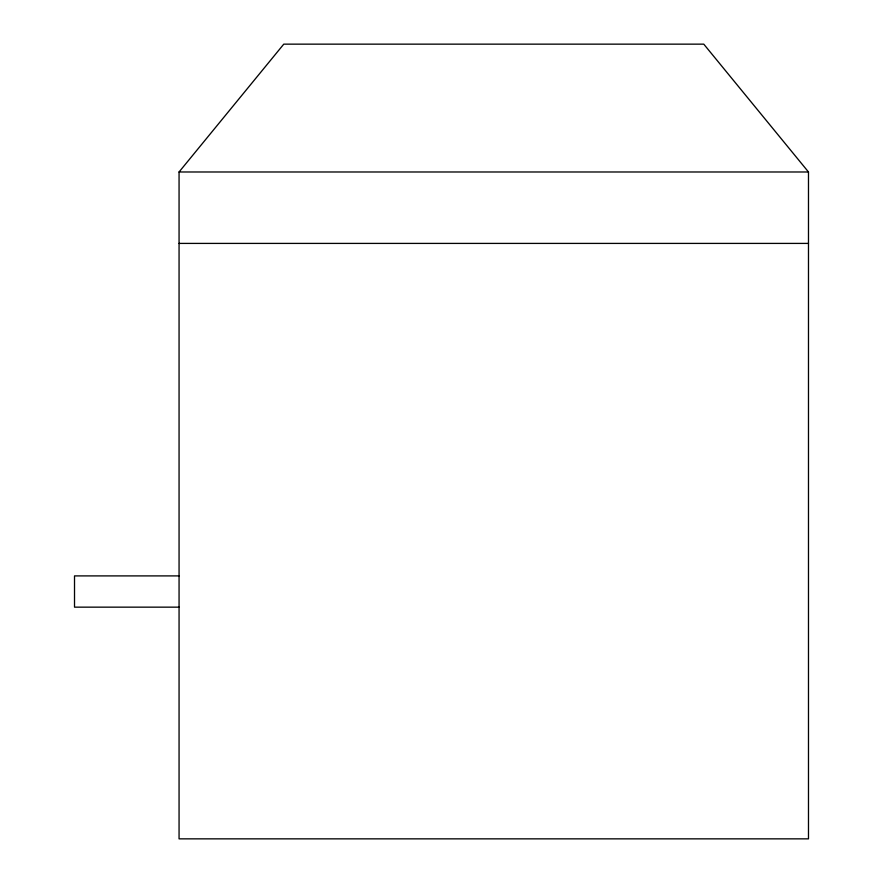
<?xml version="1.0" encoding="UTF-8"?>
<svg xmlns="http://www.w3.org/2000/svg" width="883" height="883" viewBox="0 0 883 883"><rect width="100%" height="100%" fill="white"/><g stroke="black" fill="none" stroke-linecap="round" stroke-linejoin="round"><path stroke-width="1.32" d="M179.061 171.986L283.774 44.15L703.773 44.15L808.486 171.986L808.486 838.85L179.061 838.85L179.061 171.986L808.486 171.986M179.061 243.41L808.486 243.41M179.061 575.904L74.514 575.904L74.514 607.151L179.061 607.151"/></g></svg>
